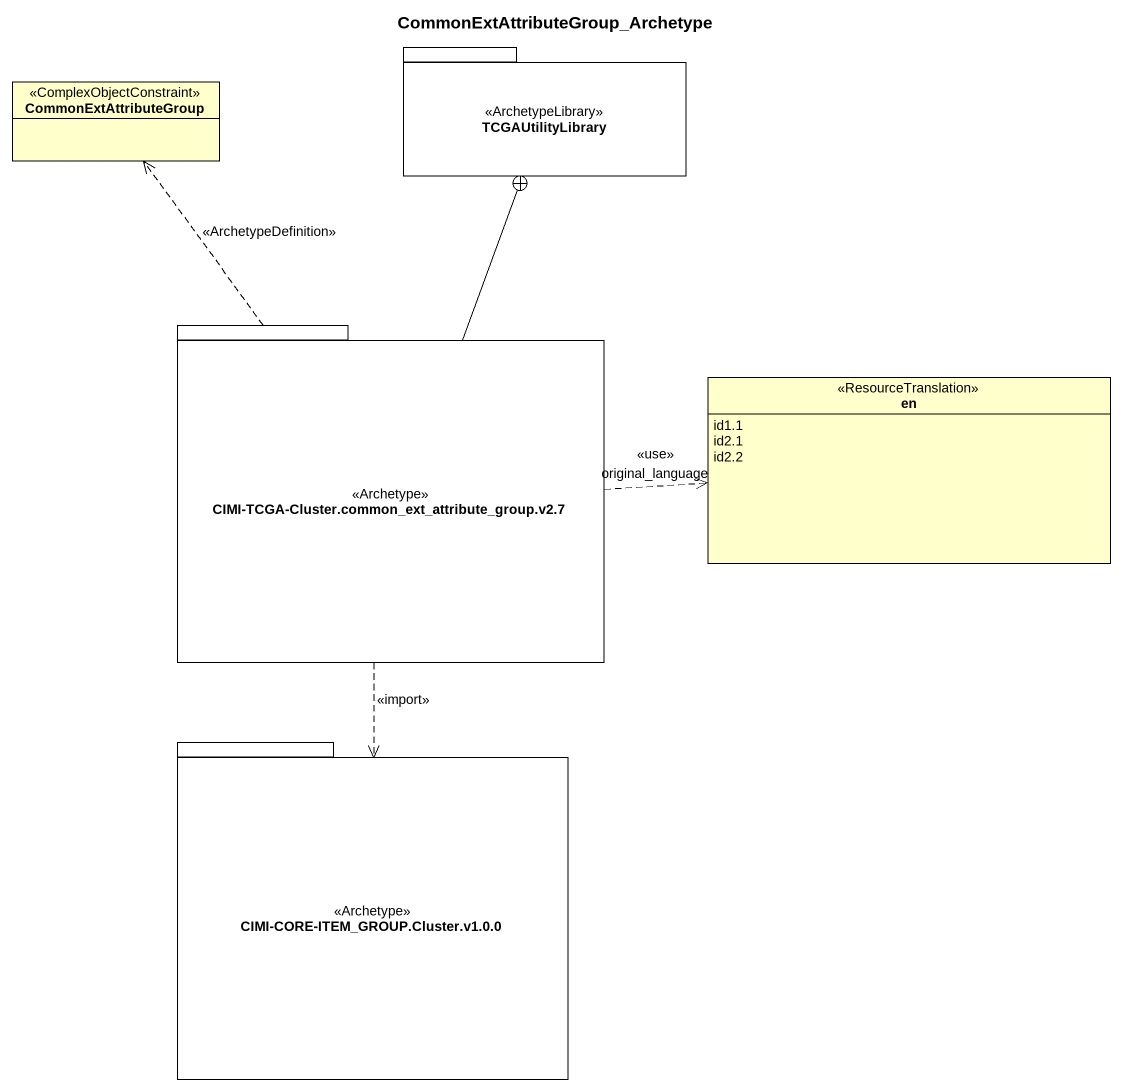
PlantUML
@startuml
title CommonExtAttributeGroup_Archetype
hide circle
hide empty members
package TCGAUtilityLibrary <<ArchetypeLibrary>> {
}
class CommonExtAttributeGroup <<ComplexObjectConstraint>>
package "CIMI-TCGA-Cluster.common_ext_attribute_group.v2.7" as CIMI_TCGA_Cluster_common <<Archetype>> {
}
enum en <<ResourceTranslation>> {
  id1.1
  id2.1
  id2.2
}
package "CIMI-CORE-ITEM_GROUP.Cluster.v1.0.0" as CIMI_CORE_ITEM_GROUP <<Archetype>> {
}
CIMI_TCGA_Cluster_common -up-+ TCGAUtilityLibrary
CIMI_TCGA_Cluster_common .up.> CommonExtAttributeGroup : <<ArchetypeDefinition>>
CIMI_TCGA_Cluster_common .right.> en : <<use>>\noriginal_language
CIMI_TCGA_Cluster_common ..> CIMI_CORE_ITEM_GROUP : <<import>>
@enduml
